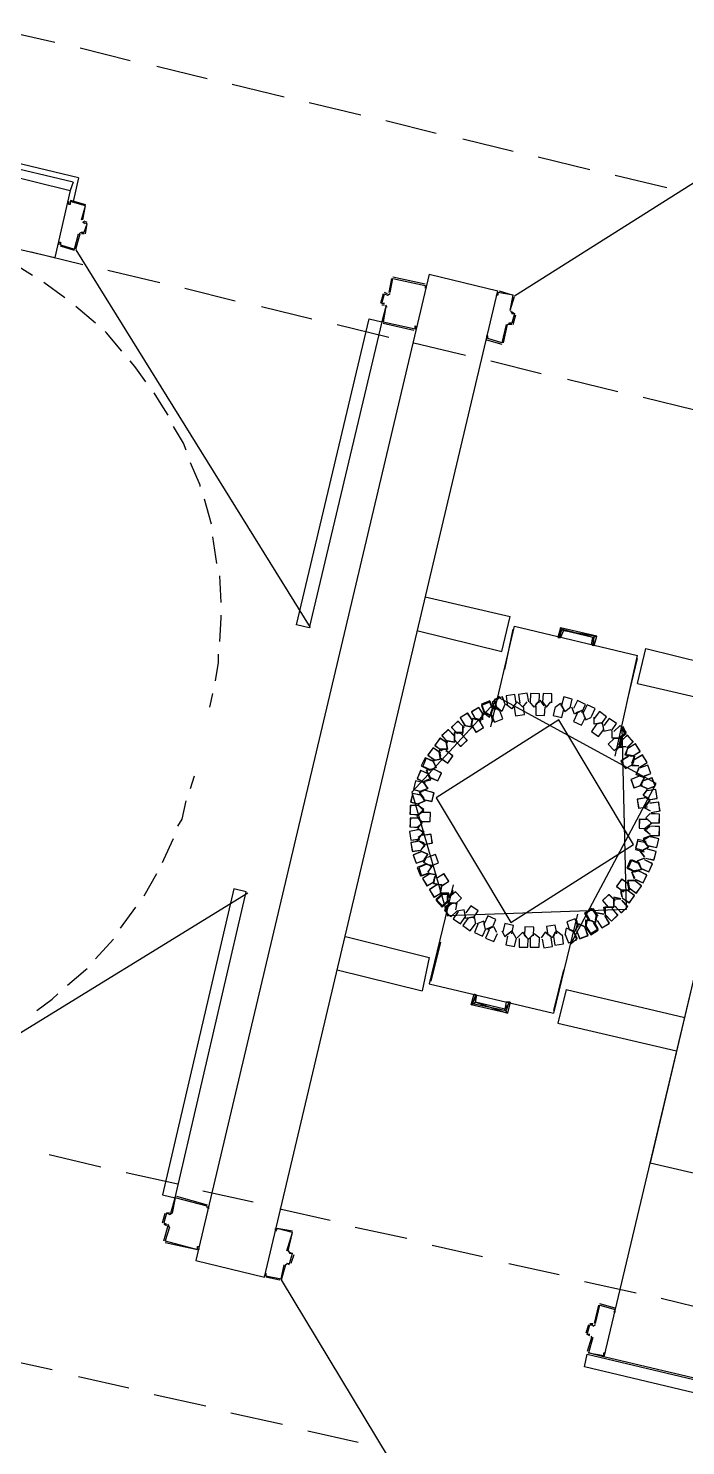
# Model space of a CAD drawing. Header units: feet. Extents: x -84 to 198, y -22 to 181.
# Drawn here: x 33.07 to 39.34, y 58.58 to 72.11 of the extents above; entities that cross this region are included whole.
import ezdxf

# ---------------------------------------------------------------- set-up
doc = ezdxf.new("R2010")
doc.units = ezdxf.units.FT
doc.layers.add('A-LINEA', color=7, linetype='CONTINUOUS')
doc.layers.add('A-LINEA-FINA', color=9, linetype='CONTINUOUS')

msp = doc.modelspace()

# ---------------------------------------------------------------- linework, layer by layer
at = {"layer": 'A-LINEA'}
for p, q in [((32.8, 72.0978), (33.32, 71.9778)), ((33.56, 71.9244), (34.04, 71.8044)), ((34.2933, 71.7511), (34.7733, 71.6311)), ((35.0133, 71.5778), (35.5067, 71.4578)), ((35.7467, 71.4044), (36.24, 71.2844)), ((36.48, 71.2311), (36.96, 71.1111)), ((37.2133, 71.0578), (37.6933, 70.9378)), ((37.9333, 70.8844), (38.4267, 70.7644)), ((32.4933, 70.8044), (33.4667, 70.5644)), ((33.4933, 70.6444), (32.64, 70.8444)), ((33.4933, 70.6444), (33.4667, 70.5644)), ((33.5467, 70.6844), (33.4933, 70.4578)), ((38.6667, 70.7111), (39.16, 70.5911)), ((33.4667, 70.5644), (33.32, 69.9244)), ((33.4667, 70.4711), (33.6133, 70.4311)), ((33.4667, 70.4578), (33.4667, 70.4578)), ((33.5872, 70.269), (33.6021, 70.245)), ((32.3467, 70.1511), (33.32, 69.9244)), ((33.5713, 70.1639), (33.5472, 70.149)), ((33.6, 70.1511), (33.5733, 70.1511)), ((33.6, 70.1644), (33.6, 70.1644)), ((33.0933, 69.9778), (33.5867, 69.8578)), ((33.3733, 70.0444), (33.3733, 70.0444)), ((33.5067, 69.9911), (33.3733, 70.0311)), ((33.5067, 70.0044), (33.5067, 70.0044)), ((33.5208, 69.9966), (35.7575, 66.3915)), ((33.1067, 69.7511), (32.8933, 69.8844)), ((33.8267, 69.8044), (34.32, 69.6844)), ((33.4133, 69.5378), (33.2133, 69.6844)), ((36.8933, 69.7644), (34.6667, 60.3511)), ((36.5333, 69.7244), (36.5067, 69.5911)), ((36.8533, 69.6711), (36.5467, 69.7378)), ((36.5467, 69.7244), (36.5467, 69.7244)), ((36.8933, 69.7644), (37.5467, 69.6044)), ((34.56, 69.6311), (35.04, 69.5111)), ((35.32, 60.1911), (37.5467, 69.6044)), ((36.4533, 69.5778), (36.4267, 69.4844)), ((36.4933, 69.5778), (36.4667, 69.5911)), ((36.4667, 69.5778), (36.4667, 69.5778)), ((36.4933, 69.5911), (36.4933, 69.5911)), ((36.4954, 69.565), (36.5195, 69.5798)), ((36.8533, 69.6578), (36.8533, 69.6578)), ((37.6667, 69.4178), (37.7067, 69.5511)), ((33.7067, 69.2978), (33.52, 69.4578)), ((35.2933, 69.4578), (35.7733, 69.3378)), ((36.44, 69.4844), (36.44, 69.4844)), ((36.44, 69.4711), (36.4667, 69.4711)), ((36.48, 69.4578), (36.44, 69.3111)), ((36.4667, 69.4578), (36.4667, 69.4578)), ((36.4928, 69.4465), (36.4779, 69.4706)), ((37.6672, 69.4157), (37.6821, 69.3916)), ((37.68, 69.4178), (37.68, 69.4178)), ((36.0133, 69.2844), (36.5067, 69.1644)), ((36.4533, 69.3111), (36.4533, 69.3111)), ((36.4533, 69.2978), (36.7467, 69.2311)), ((37.6, 69.1111), (37.64, 69.2844)), ((37.6646, 69.2972), (37.6405, 69.2824)), ((37.68, 69.2978), (37.68, 69.2978)), ((37.6933, 69.2844), (37.72, 69.3778)), ((37.44, 69.1378), (37.5867, 69.0978)), ((37.4533, 69.1511), (37.4533, 69.1511)), ((36.7467, 69.1111), (37.24, 68.9911)), ((37.5867, 69.1111), (37.5867, 69.1111)), ((37.48, 68.9378), (37.96, 68.8178)), ((38.2133, 68.7644), (38.6933, 68.6444)), ((40.7867, 68.8311), (38.56, 59.4311)), ((38.9333, 68.5911), (39.4267, 68.4711)), ((34.8133, 67.3778), (34.7467, 67.6178)), ((34.8667, 67.0044), (34.8267, 67.2578)), ((34.9067, 66.6311), (34.8933, 66.8844)), ((36.8533, 66.6844), (37.6667, 66.4978)), ((37.5867, 66.1644), (37.6667, 66.4978)), ((36.7733, 66.3644), (37.5867, 66.1644)), ((37.48, 65.4444), (37.7067, 66.4044)), ((37.6133, 65.9911), (37.6933, 66.3778)), ((37.7067, 66.4044), (38.88, 66.1244)), ((38.1333, 66.2978), (38.16, 66.3778)), ((38.1333, 66.2978), (38.16, 66.3778)), ((38.16, 66.3778), (38.4667, 66.2978)), ((38.16, 66.3778), (38.4667, 66.2978)), ((38.4533, 66.2178), (38.4667, 66.2978)), ((38.4533, 66.2178), (38.4667, 66.2978)), ((38.6667, 65.1644), (38.88, 66.1244)), ((38.7867, 65.7111), (38.88, 66.0978)), ((34.8, 65.6311), (34.8267, 65.7644)), ((38.88, 65.8578), (40.0267, 65.5911)), ((37.5867, 65.5911), (37.5333, 65.6311)), ((37.6133, 65.6578), (37.5867, 65.5911)), ((37.3067, 65.5244), (37.2933, 65.4711)), ((37.3733, 65.5111), (37.3067, 65.5244)), ((37.4, 65.5778), (37.4, 65.5111)), ((37.4, 65.5778), (37.4, 65.5111)), ((37.4843, 65.5534), (37.4971, 65.4891)), ((37.4845, 65.5672), (37.4968, 65.5028)), ((37.4852, 65.5554), (37.498, 65.4883)), ((37.1333, 65.3911), (37.1333, 65.3244)), ((37.2, 65.3911), (37.1333, 65.3911)), ((37.1333, 65.2978), (37.1333, 65.3644)), ((38.6533, 65.3378), (38.72, 65.3378)), ((37.0667, 65.3111), (37.1333, 65.2978)), ((38.6779, 65.2205), (38.7199, 65.2745)), ((38.6784, 65.2207), (38.7199, 65.2749)), ((38.6795, 65.221), (38.7198, 65.2728)), ((38.72, 65.2444), (38.72, 65.3111)), ((36.96, 65.0578), (36.9333, 65.1111)), ((38.7867, 65.1778), (38.8533, 65.1644)), ((38.8533, 65.1644), (38.84, 65.0978)), ((34.6133, 64.8578), (34.6533, 64.9778)), ((36.8933, 65.0311), (36.96, 65.0578)), ((36.8133, 64.8311), (36.88, 64.8578)), ((36.88, 64.8578), (36.84, 64.9111)), ((36.8533, 64.7378), (36.7867, 64.7111)), ((36.8133, 64.7911), (36.8533, 64.7378)), ((36.7867, 64.5778), (36.8267, 64.5378)), ((36.8267, 64.5378), (36.7867, 64.4844)), ((39, 64.6178), (38.96, 64.5778)), ((38.96, 64.5778), (39, 64.5378)), ((39, 64.4044), (38.9333, 64.3778)), ((39, 64.5111), (38.9467, 64.4711)), ((38.9467, 64.4711), (39, 64.4178)), ((36.8133, 64.2578), (36.88, 64.2311)), ((38.9067, 64.2578), (38.96, 64.2844)), ((38.9467, 64.2044), (38.9067, 64.2578)), ((38.9333, 64.3778), (38.9733, 64.3111)), ((36.88, 64.2311), (36.84, 64.1778)), ((36.84, 64.1511), (36.8667, 64.2044)), ((36.8933, 64.1244), (36.84, 64.1511)), ((38.88, 64.1644), (38.9467, 64.1911)), ((38.9067, 64.1111), (38.88, 64.1644)), ((34.1733, 63.8311), (34.2933, 64.0444)), ((36.9333, 63.9511), (36.9467, 64.0178)), ((38.8267, 64.0578), (38.8933, 64.0711)), ((38.8533, 63.9911), (38.8267, 64.0578)), ((35.1625, 63.8574), (31.5474, 61.6366)), ((37.12, 63.9378), (36.8933, 62.9911)), ((37, 63.9378), (36.9333, 63.9511)), ((37, 63.8578), (37.0133, 63.9244)), ((37, 63.8578), (37.0133, 63.9244)), ((37.1216, 63.8816), (37.0801, 63.8273)), ((37.1205, 63.8812), (37.0802, 63.8294)), ((37.12, 63.8677), (37.0802, 63.8156)), ((33.9467, 63.5244), (34.0933, 63.7244)), ((37.16, 63.7644), (37.0933, 63.7511)), ((37.1467, 63.6978), (37.16, 63.7644)), ((38.3067, 63.6578), (38.08, 62.7111)), ((38.315, 63.5339), (38.3017, 63.6009)), ((38.3148, 63.5335), (38.302, 63.6006)), ((38.3157, 63.5355), (38.3029, 63.5998)), ((38.4133, 63.6044), (38.48, 63.5778)), ((38.48, 63.5778), (38.4933, 63.6444)), ((36.0933, 63.4444), (36.8933, 63.2444)), ((38.2267, 63.5111), (38.28, 63.4844)), ((38.32, 63.5644), (38.2933, 63.5111)), ((33.7067, 63.2311), (33.88, 63.4178)), ((37, 63.3911), (36.9067, 63.0178)), ((36.8933, 63.2444), (36.8267, 62.9244)), ((36.0133, 63.1244), (36.8267, 62.9244)), ((38.1733, 63.1244), (38.08, 62.7378)), ((36.8933, 62.9911), (38.08, 62.7111)), ((38.2, 62.9378), (39.3333, 62.6711)), ((38.2, 62.9378), (39.3333, 62.6711)), ((37.3333, 62.8844), (37.3067, 62.8044)), ((37.3333, 62.8844), (37.3067, 62.8044)), ((37.3067, 62.8044), (37.6267, 62.7378)), ((37.3067, 62.8044), (37.6267, 62.7378)), ((37.6533, 62.8178), (37.6267, 62.7378)), ((37.6533, 62.8178), (37.6267, 62.7378)), ((33.2667, 61.3644), (33.76, 61.2444)), ((34, 61.1911), (34.4933, 61.0844)), ((34.7333, 61.0178), (35.2133, 60.9111)), ((34.48, 60.9644), (34.7733, 60.8844)), ((34.7733, 60.8711), (34.7733, 60.8711)), ((34.3467, 60.7111), (34.3733, 60.8044)), ((34.4133, 60.8178), (34.4133, 60.8178)), ((34.4154, 60.7916), (34.4395, 60.8065)), ((35.4667, 60.8444), (35.9467, 60.7378)), ((34.36, 60.7111), (34.36, 60.7111)), ((34.36, 60.5378), (34.4, 60.6844)), ((34.4128, 60.6732), (34.3979, 60.6972)), ((36.1867, 60.6711), (36.68, 60.5644)), ((34.3733, 60.5378), (34.3733, 60.5378)), ((36.92, 60.4978), (37.4, 60.3911)), ((34.6667, 60.3511), (35.32, 60.1911)), ((35.5472, 60.4424), (35.5621, 60.4183)), ((35.56, 60.4444), (35.56, 60.4444)), ((35.6, 60.4044), (35.5733, 60.3244)), ((35.3333, 60.2044), (35.3333, 60.2044)), ((35.52, 60.3111), (35.48, 60.1644)), ((35.5446, 60.3239), (35.5205, 60.309)), ((35.56, 60.3111), (35.5333, 60.3244)), ((35.5333, 60.3111), (35.5333, 60.3111)), ((35.56, 60.3244), (35.56, 60.3244)), ((37.6533, 60.3244), (38.1333, 60.2178)), ((35.4667, 60.1644), (35.3333, 60.1911)), ((35.48, 60.1778), (35.48, 60.1778)), ((38.3733, 60.1511), (38.8667, 60.0444)), ((38.5067, 59.9244), (38.4667, 59.7511)), ((38.6667, 59.8978), (38.52, 59.9378)), ((38.52, 59.9244), (38.52, 59.9244)), ((39.1067, 59.9911), (39.6, 59.8711)), ((38.6667, 59.8844), (38.6667, 59.8844)), ((38.4133, 59.7378), (38.3867, 59.6578)), ((38.4267, 59.7378), (38.4267, 59.7378)), ((38.4554, 59.725), (38.4795, 59.7398)), ((38.44, 59.6178), (38.4, 59.4844)), ((38.4267, 59.6178), (38.4267, 59.6178)), ((38.4528, 59.6065), (38.4379, 59.6306)), ((32.8133, 59.4178), (33.2933, 59.3111)), ((41.32, 58.7778), (38.56, 59.4311)), ((33.5467, 59.2444), (34.0267, 59.1378)), ((34.2667, 59.0711), (34.76, 58.9644)), ((35, 58.8978), (35.4933, 58.7911)), ((35.7333, 58.7244), (36.2133, 58.6178))]:
    msp.add_line(p, q, dxfattribs=at)
for points in [[(33.5467, 70.6844), (32.7067, 70.8844), (32.9867, 72.1111)], [(43.5895, 68.318), (41.2541, 71.7933), (37.7074, 69.5536)], [(33.5733, 70.2844), (33.6133, 70.4178), (33.4667, 70.4578), (33.4667, 70.4311), (33.4533, 70.4311), (33.4533, 70.4578)], [(33.5867, 70.2844), (33.6133, 70.4178), (33.6133, 70.4178)], [(33.5733, 70.1644), (33.6, 70.1644), (33.6267, 70.2444), (33.5867, 70.2578)], [(33.6267, 70.2578), (33.6, 70.2711), (33.6, 70.2711)], [(33.6133, 70.1511), (33.6267, 70.2444), (33.6267, 70.2444)], [(33.36, 70.0444), (33.36, 70.0711), (33.3733, 70.0711), (33.3733, 70.0444), (33.5067, 70.0044), (33.5467, 70.1511)], [(33.52, 70.0044), (33.56, 70.1511), (33.56, 70.1511)], [(36.52, 69.5911), (36.5467, 69.7244), (36.8533, 69.6578), (36.8533, 69.6311), (36.8667, 69.6578)], [(36.4667, 69.4844), (36.44, 69.4844), (36.4667, 69.5778), (36.4933, 69.5644)], [(37.6667, 69.4178), (37.6933, 69.5644), (37.5467, 69.5911), (37.5467, 69.5644), (37.5333, 69.5644), (37.5467, 69.5911), (37.5467, 69.5911)], [(37.56, 69.6044), (37.6933, 69.5644), (37.6933, 69.5644)], [(36.48, 69.4578), (36.4533, 69.3111), (36.76, 69.2444), (36.76, 69.2711), (36.7733, 69.2578), (36.76, 69.2444), (36.76, 69.2444)], [(37.68, 69.4044), (37.7067, 69.3911), (37.7067, 69.3911)], [(36.44, 69.3111), (35.7467, 66.3911), (35.6267, 66.4178), (36.32, 69.3378), (36.44, 69.3111)], [(37.6267, 69.2844), (37.5867, 69.1111), (37.4533, 69.1511), (37.4533, 69.1778), (37.44, 69.1778), (37.44, 69.1511)], [(37.68, 69.3911), (37.7067, 69.3911), (37.68, 69.2978), (37.6533, 69.2978)], [(37.68, 69.2844), (37.6533, 69.2844), (37.6533, 69.2844)], [(33.96, 69.0311), (33.8133, 69.2044), (33.8, 69.2178)], [(34.1867, 68.7378), (34.0933, 68.8711), (34.04, 68.9378)], [(34.4, 68.4178), (34.3333, 68.5244), (34.2667, 68.6311)], [(34.5733, 68.0844), (34.5467, 68.1511), (34.4533, 68.3111)], [(34.7067, 67.7378), (34.7067, 67.7511), (34.6133, 67.9644)], [(39, 61.2844), (39.9733, 61.0578), (41.32, 66.7511), (40.3467, 66.9778), (39, 61.2844)], [(34.8933, 66.2578), (34.9067, 66.4844), (34.9067, 66.5111)], [(38.88, 65.8578), (38.96, 66.1911), (40.0933, 65.9111)], [(34.8533, 65.8844), (34.88, 66.0578), (34.88, 66.1378)], [(37.7222, 65.6696), (37.7091, 65.7526), (37.6259, 65.7412), (37.6357, 65.6577)], [(37.8428, 65.6838), (37.8283, 65.7665), (37.7453, 65.7537), (37.7565, 65.6704)], [(37.9419, 65.6748), (37.9438, 65.7588), (37.8599, 65.7624), (37.8546, 65.6785)], [(38.0617, 65.6746), (38.064, 65.7586), (37.9801, 65.7626), (37.9744, 65.6787)], [(37.5588, 65.7228), (36.7257, 64.8222), (37.067, 63.6439)], [(37.5588, 65.7228), (36.7257, 64.8222), (37.067, 63.6439)], [(37.4123, 65.5601), (37.3655, 65.6299), (37.2948, 65.5844), (37.3389, 65.5129)], [(37.4119, 65.558), (37.3676, 65.6294), (37.2954, 65.5866), (37.3368, 65.5134)], [(37.5024, 65.6021), (37.4701, 65.6797), (37.3919, 65.6489), (37.4211, 65.5702)], [(37.5022, 65.615), (37.4705, 65.6928), (37.3921, 65.6627), (37.4207, 65.5837)], [(37.5022, 65.615), (37.4705, 65.6928), (37.3921, 65.6627), (37.4207, 65.5837)], [(37.5015, 65.6001), (37.4721, 65.6788), (37.3928, 65.6509), (37.4192, 65.5711)], [(37.4933, 65.6178), (37.48, 65.5511), (37.4133, 65.5911)], [(37.4933, 65.6178), (37.48, 65.5511), (37.4133, 65.5911)], [(37.4133, 65.5778), (37.4667, 65.5378), (37.4933, 65.6044)], [(37.4933, 65.6044), (37.48, 65.5511), (37.4133, 65.5778)], [(37.48, 65.5778), (37.5067, 65.6444), (37.52, 65.6311)], [(37.48, 65.5778), (37.5067, 65.6444), (37.56, 65.6044)], [(37.52, 65.6178), (37.5067, 65.6311), (37.48, 65.5644)], [(37.48, 65.5644), (37.5067, 65.6311), (37.52, 65.6178)], [(37.5496, 65.7243), (37.4944, 65.6757), (37.5278, 65.6102)], [(37.5498, 65.7243), (37.4946, 65.6769), (37.5258, 65.6111)], [(37.5634, 65.7377), (37.5078, 65.6895), (37.5407, 65.6237)], [(37.6214, 65.6531), (37.5924, 65.732), (37.513, 65.7045), (37.5389, 65.6246)], [(38.2412, 63.3661), (39.0589, 64.9039), (37.5588, 65.7228)], [(37.72, 65.6711), (37.68, 65.6178), (37.6267, 65.6578)], [(37.6933, 65.6311), (37.7333, 65.6844), (37.7733, 65.6444)], [(37.7044, 65.6325), (37.7176, 65.5496), (37.8008, 65.5611), (37.7909, 65.6446)], [(37.7467, 65.6711), (37.7867, 65.6311), (37.8267, 65.6844)], [(37.9333, 65.6844), (37.8933, 65.6311), (37.8533, 65.6844)], [(37.9067, 65.6578), (37.9467, 65.6978), (37.9867, 65.6444)], [(37.9114, 65.6407), (37.9096, 65.5567), (37.9935, 65.5532), (37.9987, 65.6371)], [(37.9733, 65.6844), (38.0133, 65.6311), (38.0533, 65.6844)], [(38.0939, 65.6347), (38.0758, 65.5527), (38.1574, 65.5329), (38.1788, 65.6142)], [(38.0933, 65.6311), (38.1467, 65.6711), (38.1733, 65.6178)], [(38.1467, 65.6578), (38.1867, 65.5911), (38.24, 65.6311)], [(38.2385, 65.6269), (38.2581, 65.7086), (38.1769, 65.7298), (38.154, 65.649)], [(38.3333, 65.5911), (38.28, 65.5644), (38.2533, 65.6311)], [(38.3479, 65.5816), (38.3832, 65.6579), (38.3077, 65.6947), (38.2694, 65.6199)], [(38.3733, 65.5378), (38.36, 65.6044), (38.2933, 65.5778)], [(38.4421, 65.542), (38.4762, 65.6188), (38.4001, 65.6544), (38.363, 65.579)], [(38.1287, 65.5111), (36.9593, 64.767), (37.6713, 63.5778), (38.8407, 64.3219), (38.1287, 65.5111)], [(37.6713, 63.5778), (38.8407, 64.3219), (38.1287, 65.5111), (36.9593, 64.767), (37.6713, 63.5778)], [(37.2267, 65.4385), (37.1671, 65.4978), (37.1067, 65.4394), (37.1638, 65.3778)], [(37.2266, 65.4363), (37.1693, 65.4977), (37.1068, 65.4416), (37.1617, 65.378)], [(37.3056, 65.5068), (37.2588, 65.5765), (37.1882, 65.5311), (37.2322, 65.4595)], [(37.3052, 65.5046), (37.261, 65.576), (37.1887, 65.5332), (37.2301, 65.4601)], [(37.2267, 65.4578), (37.2933, 65.4444), (37.3067, 65.5111)], [(37.3067, 65.5111), (37.2933, 65.4444), (37.2267, 65.4578)], [(37.2933, 65.4578), (37.3067, 65.5244), (37.36, 65.5111)], [(37.2944, 65.4621), (37.3412, 65.3924), (37.4118, 65.4378), (37.3678, 65.5093)], [(37.2948, 65.4643), (37.339, 65.3928), (37.4113, 65.4357), (37.3699, 65.5088)], [(37.32, 65.5244), (37.3867, 65.4978), (37.4, 65.5644)], [(37.4, 65.5644), (37.3867, 65.5111), (37.3333, 65.5244)], [(37.4844, 65.5671), (37.5162, 65.4893), (37.5946, 65.5196), (37.5659, 65.5986)], [(38.3046, 65.5736), (38.2704, 65.4969), (38.3465, 65.4611), (38.3837, 65.5365)], [(38.36, 65.5778), (38.3867, 65.5111), (38.44, 65.5378)], [(38.4883, 65.47), (38.4409, 65.4006), (38.5094, 65.3519), (38.5594, 65.4193)], [(38.5333, 65.4844), (38.4667, 65.4711), (38.4667, 65.5378)], [(38.5374, 65.4721), (38.5859, 65.5407), (38.5182, 65.5905), (38.4671, 65.5238)], [(38.56, 65.4178), (38.5467, 65.4844), (38.4933, 65.4711)], [(38.5467, 65.4711), (38.56, 65.4044), (38.6267, 65.4178)], [(38.6318, 65.4056), (38.679, 65.4751), (38.6105, 65.5237), (38.5606, 65.4561)], [(37.0658, 65.288), (36.9976, 65.3371), (36.9472, 65.2699), (37.0134, 65.2182)], [(37.0654, 65.2902), (36.9954, 65.3367), (36.9475, 65.2677), (37.0156, 65.2184)], [(37.1333, 65.3585), (37.0738, 65.4178), (37.0134, 65.3594), (37.0705, 65.2978)], [(37.1333, 65.3563), (37.076, 65.4177), (37.0135, 65.3616), (37.0683, 65.298)], [(37.1333, 65.3644), (37.1333, 65.2978), (37.0667, 65.3111)], [(37.067, 63.6439), (38.775, 63.7038), (38.733, 65.445)], [(37.1333, 65.3244), (37.1333, 65.3911), (37.1867, 65.3911)], [(37.1333, 65.3171), (37.1929, 65.2578), (37.2533, 65.3161), (37.1962, 65.3777)], [(37.1334, 65.3193), (37.1907, 65.2578), (37.2532, 65.3139), (37.1983, 65.3776)], [(37.2133, 65.4578), (37.2133, 65.3911), (37.1467, 65.3911)], [(37.1467, 65.3911), (37.2133, 65.3778), (37.2133, 65.4444)], [(38.6597, 65.3378), (38.6, 65.2787), (38.6579, 65.2178), (38.7199, 65.2745)], [(38.7067, 65.3378), (38.64, 65.3378), (38.64, 65.4044)], [(38.6533, 65.3378), (38.72, 65.3378), (38.72, 65.2711)], [(38.7134, 65.3378), (38.7733, 65.3967), (38.7156, 65.4577), (38.6534, 65.4012)], [(38.6985, 65.3378), (38.7577, 65.3814), (38.7302, 65.4497)], [(38.7007, 65.3378), (38.758, 65.3826), (38.73, 65.4498)], [(38.7067, 65.2711), (38.72, 65.3378), (38.7067, 65.3378)], [(38.7067, 65.3378), (38.72, 65.3378), (38.72, 65.2711)], [(38.7067, 65.3378), (38.72, 65.3378), (38.72, 65.2711)], [(38.7136, 65.3378), (38.7713, 65.3821), (38.7437, 65.4495)], [(38.7802, 65.2444), (38.84, 65.3035), (38.7821, 65.3644), (38.7201, 65.3077)], [(38.7807, 65.2444), (38.84, 65.304), (38.7817, 65.3644), (38.7201, 65.3073)], [(38.7785, 65.2445), (38.8399, 65.3018), (38.7838, 65.3643), (38.7202, 65.3094)], [(36.9991, 65.1947), (36.9309, 65.2438), (36.8805, 65.1765), (36.9468, 65.1248)], [(36.9987, 65.1968), (36.9288, 65.2434), (36.8809, 65.1744), (36.9489, 65.1251)], [(36.9333, 65.1244), (37, 65.1378), (36.9867, 65.2044)], [(36.9867, 65.2044), (37, 65.1378), (36.9333, 65.1244)], [(37.0533, 65.2311), (36.9867, 65.2178), (37, 65.1644)], [(37, 65.1644), (36.9867, 65.2178), (37.04, 65.2311)], [(37, 65.2311), (37.0667, 65.2311), (37.0533, 65.2978)], [(37.0533, 65.2978), (37.0667, 65.2311), (37, 65.2311)], [(37.0009, 65.1475), (37.0691, 65.0985), (37.1195, 65.1657), (37.0532, 65.2174)], [(37.0013, 65.1454), (37.0712, 65.0988), (37.1191, 65.1679), (37.0511, 65.2171)], [(38.72, 65.3244), (38.7067, 65.2578), (38.7733, 65.2578)], [(38.7733, 65.2578), (38.7067, 65.2444), (38.72, 65.3111)], [(38.7733, 65.2578), (38.72, 65.2444), (38.72, 65.3111)], [(38.7867, 65.2444), (38.76, 65.1778), (38.8267, 65.1644)], [(38.8267, 65.1644), (38.7733, 65.1778), (38.7867, 65.2444)], [(38.8356, 65.1655), (38.9054, 65.2123), (38.86, 65.2829), (38.7884, 65.2389)], [(38.8335, 65.1659), (38.9049, 65.2101), (38.8621, 65.2824), (38.789, 65.241)], [(36.9293, 65.1127), (36.8529, 65.1475), (36.8165, 65.0717), (36.8916, 65.034)], [(36.9418, 65.1147), (36.8641, 65.1467), (36.8306, 65.0697), (36.907, 65.0347)], [(36.9333, 65.1111), (36.96, 65.0578), (36.8933, 65.0311)], [(38.791, 65.1634), (38.7212, 65.1166), (38.7667, 65.0459), (38.8382, 65.09)], [(38.7932, 65.163), (38.7217, 65.1187), (38.7646, 65.0465), (38.8377, 65.0879)], [(38.8267, 65.0978), (38.8533, 65.1644), (38.7867, 65.1778)], [(38.8533, 65.1378), (38.8267, 65.0844), (38.8933, 65.0711)], [(38.8933, 65.0711), (38.8267, 65.0711), (38.8533, 65.1378)], [(38.9023, 65.0588), (38.9721, 65.1056), (38.9267, 65.1763), (38.8551, 65.1322)], [(38.9002, 65.0592), (38.9716, 65.1035), (38.9288, 65.1758), (38.8557, 65.1344)], [(38.931, 64.9687), (39.0086, 65.001), (38.9778, 65.0792), (38.899, 65.05)], [(38.929, 64.9696), (39.0077, 64.999), (38.9798, 65.0783), (38.9, 65.0519)], [(36.844, 64.9099), (36.7622, 64.9291), (36.7414, 64.8477), (36.8224, 64.8253)], [(36.8893, 64.9927), (36.8129, 65.0275), (36.7765, 64.9517), (36.8516, 64.914)], [(36.8885, 64.9947), (36.8108, 65.0267), (36.7773, 64.9497), (36.8537, 64.9147)], [(36.84, 64.9244), (36.9067, 64.9378), (36.88, 65.0044)], [(36.88, 65.0044), (36.9067, 64.9511), (36.84, 64.9244)], [(36.9333, 65.0444), (36.8667, 65.0311), (36.8933, 64.9644)], [(36.8933, 64.9644), (36.8667, 65.0311), (36.9333, 65.0444)], [(36.8973, 64.9629), (36.9738, 64.928), (37.0101, 65.0038), (36.9351, 65.0416)], [(36.8982, 64.9608), (36.9759, 64.9288), (37.0094, 65.0059), (36.933, 65.0409)], [(38.8956, 64.9735), (38.8181, 64.9412), (38.8489, 64.863), (38.9276, 64.8922)], [(38.8977, 64.9726), (38.819, 64.9432), (38.8469, 64.8639), (38.9267, 64.8903)], [(38.8933, 65.0578), (38.8667, 64.9911), (38.9333, 64.9644)], [(38.9333, 64.9644), (38.8667, 64.9911), (38.8933, 65.0444)], [(38.92, 64.8978), (38.9467, 64.9644), (38.8933, 64.9911)], [(38.8933, 64.9778), (38.9467, 64.9644), (38.92, 64.8978)], [(38.9333, 64.9378), (38.9067, 64.8844), (38.9733, 64.8578)], [(38.9733, 64.8578), (38.9067, 64.8844), (38.9333, 64.9378)], [(38.971, 64.8487), (39.0486, 64.881), (39.0178, 64.9592), (38.939, 64.93)], [(38.969, 64.8496), (39.0477, 64.879), (39.0198, 64.9583), (38.94, 64.9319)], [(36.8174, 64.7899), (36.7356, 64.8091), (36.7148, 64.7277), (36.7957, 64.7053)], [(36.8162, 64.7917), (36.7337, 64.8079), (36.7159, 64.7258), (36.7976, 64.7064)], [(36.8428, 64.9117), (36.7604, 64.9279), (36.7425, 64.8458), (36.8243, 64.8264)], [(36.8533, 64.8444), (36.8, 64.8178), (36.84, 64.7644)], [(36.84, 64.7644), (36.8, 64.8178), (36.8533, 64.8444)], [(36.84, 64.9111), (36.88, 64.8578), (36.8133, 64.8311)], [(36.836, 64.7524), (36.9178, 64.7331), (36.9386, 64.8145), (36.8576, 64.8369)], [(36.8372, 64.7505), (36.9196, 64.7343), (36.9375, 64.8164), (36.8557, 64.8358)], [(38.9733, 64.8444), (38.9333, 64.7911), (38.9867, 64.7644)], [(38.9867, 64.7511), (38.9333, 64.7911), (38.9733, 64.8444)], [(38.9872, 64.7475), (39.0696, 64.764), (39.0547, 64.8467), (38.9717, 64.8334)], [(38.9854, 64.7487), (39.0684, 64.7623), (39.0565, 64.8454), (38.9731, 64.8352)], [(34.4933, 64.4978), (34.5333, 64.5644), (34.5733, 64.7378)], [(36.7968, 64.6925), (36.7128, 64.6954), (36.7083, 64.6115), (36.7921, 64.6053)], [(36.7953, 64.694), (36.7112, 64.6939), (36.7098, 64.6099), (36.7937, 64.6067)], [(36.7867, 64.7111), (36.8533, 64.7378), (36.8133, 64.7911)], [(36.7867, 64.6044), (36.84, 64.6444), (36.7867, 64.6978)], [(36.7867, 64.6978), (36.84, 64.6578), (36.7867, 64.6044)], [(38.9594, 64.768), (38.877, 64.7515), (38.892, 64.6688), (38.9749, 64.6821)], [(38.9612, 64.7668), (38.8783, 64.7533), (38.8902, 64.6701), (38.9736, 64.6804)], [(38.96, 64.6978), (39, 64.7378), (38.9467, 64.7778)], [(38.9467, 64.7778), (39, 64.7511), (38.96, 64.6978)], [(38.9867, 64.7244), (38.9467, 64.6711), (39, 64.6444)], [(39, 64.6444), (38.9467, 64.6711), (38.9867, 64.7244)], [(39.0139, 64.6275), (39.0963, 64.644), (39.0814, 64.7267), (38.9984, 64.7134)], [(39.0121, 64.6287), (39.095, 64.6423), (39.0831, 64.7254), (38.9997, 64.7152)], [(36.7968, 64.5725), (36.7128, 64.5754), (36.7083, 64.4915), (36.7921, 64.4853)], [(36.7953, 64.574), (36.7112, 64.5739), (36.7098, 64.4899), (36.7937, 64.4867)], [(36.8133, 64.6311), (36.7733, 64.5911), (36.8133, 64.5511)], [(36.8133, 64.5511), (36.7733, 64.5911), (36.8133, 64.6311)], [(36.7733, 64.4844), (36.8267, 64.5244), (36.7867, 64.5778)], [(36.8165, 64.5431), (36.9005, 64.5402), (36.905, 64.6241), (36.8213, 64.6303)], [(36.8181, 64.5415), (36.9021, 64.5417), (36.9036, 64.6257), (36.8196, 64.6288)], [(38.9835, 64.5591), (38.8995, 64.562), (38.895, 64.4781), (38.9787, 64.472)], [(38.9819, 64.5607), (38.8979, 64.5605), (38.8964, 64.4765), (38.9804, 64.4734)], [(39, 64.5378), (38.96, 64.5778), (39, 64.6178)], [(38.96, 64.4844), (39.0133, 64.5244), (38.9733, 64.5644)], [(38.9733, 64.5644), (39.0133, 64.5244), (38.9733, 64.4844)], [(39.0032, 64.5297), (39.0872, 64.5268), (39.0917, 64.6107), (39.0079, 64.6169)], [(39.0047, 64.5282), (39.0888, 64.5283), (39.0902, 64.6124), (39.0063, 64.6155)], [(36.7861, 64.4614), (36.7037, 64.4448), (36.7186, 64.3622), (36.8016, 64.3755)], [(36.7879, 64.4602), (36.705, 64.4466), (36.7169, 64.3635), (36.8003, 64.3737)], [(36.7733, 64.4711), (36.84, 64.4444), (36.8, 64.3911)], [(36.8267, 64.4178), (36.7733, 64.3644), (36.84, 64.3378)], [(36.84, 64.3378), (36.7733, 64.3644), (36.8267, 64.4178)], [(36.7867, 64.3911), (36.84, 64.4311), (36.7867, 64.4711)], [(36.8406, 64.3208), (36.923, 64.3374), (36.908, 64.4201), (36.8251, 64.4068)], [(36.8388, 64.3221), (36.9217, 64.3356), (36.9098, 64.4188), (36.8264, 64.4085)], [(38.9733, 64.3111), (38.9333, 64.3644), (39, 64.4044)], [(39, 64.4178), (38.9467, 64.4578), (39, 64.4978)], [(38.9826, 64.3124), (39.0644, 64.2931), (39.0852, 64.3745), (39.0043, 64.3969)], [(38.9838, 64.3105), (39.0663, 64.2943), (39.0841, 64.3764), (39.0024, 64.3958)], [(39.0032, 64.4097), (39.0872, 64.4068), (39.0917, 64.4907), (39.0079, 64.4969)], [(39.0047, 64.4082), (39.0888, 64.4083), (39.0902, 64.4924), (39.0063, 64.4955)], [(34.3467, 64.1511), (34.36, 64.1778), (34.4533, 64.3778)], [(36.7994, 64.3547), (36.717, 64.3382), (36.732, 64.2555), (36.8149, 64.2688)], [(36.8012, 64.3535), (36.7183, 64.34), (36.7302, 64.2568), (36.8136, 64.2671)], [(36.8156, 64.2535), (36.7381, 64.2212), (36.7689, 64.143), (36.8476, 64.1722)], [(36.8177, 64.2526), (36.739, 64.2232), (36.7669, 64.1439), (36.8467, 64.1703)], [(36.8133, 64.2711), (36.8533, 64.3111), (36.8, 64.3511)], [(36.8, 64.3511), (36.8533, 64.3244), (36.8133, 64.2711)], [(36.84, 64.1644), (36.88, 64.2311), (36.8133, 64.2578)], [(38.964, 64.3499), (38.8822, 64.3691), (38.8614, 64.2877), (38.9424, 64.2653)], [(38.9628, 64.3384), (38.8804, 64.3546), (38.8625, 64.2725), (38.9443, 64.253)], [(38.9733, 64.2844), (38.9067, 64.2578), (38.9467, 64.2044)], [(38.9333, 64.2711), (38.9867, 64.2978), (38.9467, 64.3511)], [(38.9467, 64.3511), (38.9867, 64.2978), (38.9333, 64.2711)], [(38.956, 64.1924), (39.0378, 64.1731), (39.0586, 64.2545), (38.9776, 64.2769)], [(38.9572, 64.1905), (39.0396, 64.1743), (39.0575, 64.2564), (38.9757, 64.2758)], [(36.8556, 64.1335), (36.7781, 64.1012), (36.8089, 64.023), (36.8876, 64.0522)], [(36.871, 64.1326), (36.7923, 64.1032), (36.8202, 64.0239), (36.9, 64.0503)], [(36.8667, 64.2044), (36.84, 64.1511), (36.8933, 64.1244)], [(36.88, 64.0578), (36.92, 64.1111), (36.8533, 64.1378)], [(36.8533, 64.1378), (36.92, 64.1244), (36.88, 64.0578)], [(36.9044, 64.1154), (36.9819, 64.1477), (36.9511, 64.2259), (36.8724, 64.1967)], [(36.9023, 64.1163), (36.981, 64.1457), (36.9531, 64.225), (36.8733, 64.1986)], [(38.8885, 64.1414), (38.8108, 64.1734), (38.7773, 64.0964), (38.8537, 64.0613)], [(38.9027, 64.1394), (38.8262, 64.1742), (38.7899, 64.0984), (38.8649, 64.0606)], [(38.8933, 64.1511), (38.92, 64.0844), (38.8533, 64.0711)], [(38.8533, 64.0711), (38.92, 64.0844), (38.8933, 64.1378)], [(38.9467, 64.1911), (38.88, 64.1644), (38.9067, 64.1111)], [(38.9107, 64.0962), (38.9871, 64.0614), (39.0235, 64.1372), (38.9484, 64.1749)], [(38.9115, 64.0942), (38.9892, 64.0622), (39.0227, 64.1392), (38.9463, 64.1742)], [(36.8977, 64.0434), (36.8279, 63.9966), (36.8733, 63.9259), (36.9449, 63.97)], [(36.8998, 64.043), (36.8284, 63.9987), (36.8712, 63.9265), (36.9443, 63.9679)], [(36.9333, 63.9644), (36.96, 64.0311), (36.8933, 64.0444)], [(36.8933, 64.0444), (36.96, 64.0311), (36.9333, 63.9778)], [(36.9467, 64.0178), (36.9333, 63.9511), (37, 63.9378)], [(37.009, 63.9255), (37.0788, 63.9723), (37.0333, 64.0429), (36.9618, 63.9989)], [(37.0068, 63.9259), (37.0783, 63.9701), (37.0354, 64.0424), (36.9623, 64.001)], [(38.7991, 63.9414), (38.7309, 63.9904), (38.6805, 63.9232), (38.7468, 63.8715)], [(38.7987, 63.9435), (38.7288, 63.99), (38.6809, 63.921), (38.7489, 63.8718)], [(38.8933, 64.0711), (38.8267, 64.0578), (38.8533, 64.0044)], [(38.8573, 63.9895), (38.9338, 63.9547), (38.9701, 64.0305), (38.8951, 64.0683)], [(38.8582, 63.9875), (38.9359, 63.9555), (38.9694, 64.0325), (38.893, 64.0676)], [(34.4667, 60.9511), (35.1467, 63.8711), (35.0267, 63.8978), (34.3467, 60.9778), (34.4667, 60.9511)], [(36.9644, 63.9368), (36.8946, 63.89), (36.94, 63.8193), (37.0116, 63.8633)], [(36.9665, 63.9363), (36.8951, 63.8921), (36.9379, 63.8198), (37.011, 63.8612)], [(36.9467, 63.9511), (37.0133, 63.9378), (37, 63.8711)], [(37, 63.8711), (37.0133, 63.9378), (36.96, 63.9378)], [(37.0193, 63.8578), (36.96, 63.7983), (37.0183, 63.7378), (37.0799, 63.7949)], [(37.0215, 63.8578), (36.9601, 63.8004), (37.0162, 63.7379), (37.0798, 63.7928)], [(37.0667, 63.7911), (37.08, 63.8578), (37.0133, 63.8578)], [(37.0133, 63.8578), (37.0667, 63.8578), (37.0667, 63.7911)], [(37.1389, 63.7511), (37.2, 63.8088), (37.1434, 63.871), (37.0802, 63.8157)], [(38.7867, 63.8844), (38.72, 63.8844), (38.7333, 63.8178)], [(38.7333, 63.8178), (38.72, 63.8711), (38.7733, 63.8844)], [(38.7333, 63.8844), (38.8, 63.8844), (38.7867, 63.9511)], [(38.7867, 63.9511), (38.8, 63.8844), (38.7333, 63.8844)], [(38.7342, 63.8142), (38.8024, 63.7651), (38.8528, 63.8324), (38.7866, 63.8841)], [(38.7346, 63.8121), (38.8046, 63.7655), (38.8525, 63.8345), (38.7844, 63.8838)], [(38.8533, 63.9778), (38.7867, 63.9778), (38.8, 63.9111)], [(38.8, 63.9111), (38.7867, 63.9778), (38.8533, 63.9778)], [(38.8009, 63.9075), (38.8691, 63.8585), (38.9195, 63.9257), (38.8532, 63.9774)], [(38.8013, 63.9054), (38.8712, 63.8588), (38.9191, 63.9279), (38.8511, 63.9771)], [(37.021, 63.8444), (36.96, 63.7866), (37.0166, 63.7245), (37.0798, 63.7799)], [(37.021, 63.8444), (36.96, 63.7866), (37.0166, 63.7245), (37.0798, 63.7799)], [(37.0667, 63.7778), (37.08, 63.8444), (37.0133, 63.8444)], [(37.0667, 63.7778), (37.08, 63.8444), (37.0133, 63.8444)], [(37.099, 63.7511), (37.04, 63.6913), (37.0987, 63.6311), (37.1599, 63.6886)], [(37.0993, 63.7644), (37.042, 63.7196), (37.07, 63.6525)], [(37.101, 63.7511), (37.0421, 63.707), (37.0703, 63.639)], [(37.1015, 63.7644), (37.0423, 63.7208), (37.0698, 63.6526)], [(37.0667, 63.8311), (37.0667, 63.7778), (37.08, 63.7778)], [(37.08, 63.7644), (37.0667, 63.7644), (37.0667, 63.8311)], [(37.0667, 63.8311), (37.0667, 63.7644), (37.08, 63.7644)], [(37.0667, 63.8311), (37.0667, 63.7644), (37.1333, 63.7644)], [(37.3126, 63.6191), (37.3589, 63.6893), (37.2897, 63.7369), (37.2407, 63.6686)], [(38.6667, 63.7851), (38.6071, 63.8444), (38.5467, 63.7861), (38.6038, 63.7245)], [(38.6666, 63.783), (38.6093, 63.8444), (38.5468, 63.7883), (38.6017, 63.7247)], [(38.5733, 63.6578), (38.56, 63.7244), (38.6267, 63.7244)], [(38.64, 63.7244), (38.5733, 63.7244), (38.5733, 63.6578)], [(38.5733, 63.6504), (38.6329, 63.5911), (38.6933, 63.6495), (38.6362, 63.711)], [(38.5734, 63.6526), (38.6307, 63.5912), (38.6932, 63.6473), (38.6383, 63.7109)], [(38.5867, 63.7244), (38.6533, 63.7244), (38.6533, 63.7911)], [(38.6533, 63.7911), (38.6533, 63.7244), (38.5867, 63.7244)], [(38.72, 63.8044), (38.6533, 63.8178), (38.6533, 63.7511)], [(38.6533, 63.7378), (38.6533, 63.8044), (38.72, 63.8044)], [(38.6667, 63.7304), (38.7262, 63.6711), (38.7866, 63.7295), (38.7295, 63.791)], [(38.6667, 63.7326), (38.724, 63.6712), (38.7865, 63.7273), (38.7317, 63.7909)], [(37.1673, 63.6831), (37.1211, 63.6129), (37.1904, 63.5654), (37.2393, 63.6337)], [(37.24, 63.6311), (37.2267, 63.6978), (37.16, 63.6844)], [(37.2616, 63.6166), (37.2143, 63.5472), (37.2827, 63.4985), (37.3328, 63.566)], [(37.2267, 63.6844), (37.24, 63.6178), (37.3067, 63.6311)], [(37.2533, 63.6178), (37.32, 63.6311), (37.3333, 63.5644)], [(37.4267, 63.5244), (37.4133, 63.5911), (37.3467, 63.5644)], [(37.4962, 63.529), (37.5292, 63.6063), (37.4526, 63.6408), (37.4166, 63.5648)], [(38.315, 63.5338), (38.285, 63.6123), (38.206, 63.5839), (38.2329, 63.5043)], [(38.4923, 63.6401), (38.4455, 63.7099), (38.3748, 63.6644), (38.4189, 63.5929)], [(38.4533, 63.5911), (38.4, 63.6044), (38.3867, 63.5378)], [(38.3867, 63.5378), (38.3867, 63.6044), (38.4533, 63.5911)], [(38.3877, 63.5288), (38.4345, 63.459), (38.5052, 63.5045), (38.4611, 63.576)], [(38.3881, 63.5443), (38.4324, 63.4728), (38.5046, 63.5157), (38.4632, 63.5888)], [(38.5052, 63.638), (38.461, 63.7094), (38.3887, 63.6666), (38.4301, 63.5934)], [(38.4933, 63.6444), (38.48, 63.5778), (38.4133, 63.6044)], [(38.56, 63.6578), (38.4933, 63.6711), (38.48, 63.6044)], [(38.48, 63.6044), (38.4933, 63.6711), (38.56, 63.6578)], [(38.4944, 63.5955), (38.5412, 63.5257), (38.6118, 63.5711), (38.5678, 63.6427)], [(38.4948, 63.5976), (38.539, 63.5262), (38.6113, 63.569), (38.5699, 63.6421)], [(37.357, 63.5599), (37.3241, 63.4826), (37.4008, 63.4482), (37.4367, 63.5241)], [(37.4133, 63.5644), (37.4267, 63.5111), (37.4933, 63.5378)], [(37.4634, 63.5064), (37.4309, 63.429), (37.5077, 63.3949), (37.5433, 63.4711)], [(37.4533, 63.5111), (37.5067, 63.5378), (37.5333, 63.4844)], [(37.5867, 63.4978), (37.6133, 63.4444), (37.6667, 63.4844)], [(37.6799, 63.4678), (37.6972, 63.5501), (37.6154, 63.569), (37.5949, 63.4875)], [(37.6392, 63.4471), (37.6234, 63.3646), (37.7055, 63.3472), (37.7246, 63.429)], [(37.6267, 63.4578), (37.68, 63.4978), (37.72, 63.4311)], [(37.8267, 63.4311), (37.7867, 63.4844), (37.7333, 63.4311)], [(37.88, 63.4578), (37.84, 63.4178), (37.8, 63.4578)], [(37.8893, 63.4488), (37.8898, 63.5329), (37.8058, 63.535), (37.802, 63.4511)], [(37.8533, 63.4311), (37.8933, 63.4711), (37.9467, 63.4311)], [(38.0533, 63.4444), (38, 63.4844), (37.96, 63.4311)], [(38.1094, 63.4705), (38.0949, 63.5532), (38.0119, 63.5403), (38.0232, 63.4571)], [(38.0933, 63.4844), (38.0667, 63.4311), (38.0133, 63.4711)], [(38.0773, 63.4452), (38.0916, 63.3624), (38.1747, 63.3751), (38.1636, 63.4584)], [(38.08, 63.4444), (38.1067, 63.4978), (38.16, 63.4578)], [(38.2667, 63.4978), (38.2, 63.5244), (38.1867, 63.4578)], [(38.1916, 63.4615), (38.2218, 63.3832), (38.3008, 63.4119), (38.2736, 63.4914)], [(38.2267, 63.5111), (38.28, 63.4844), (38.3067, 63.5378)], [(38.2502, 63.3779), (38.3054, 63.4253), (38.2742, 63.4911)], [(38.2504, 63.3779), (38.3056, 63.4265), (38.2722, 63.4921)], [(38.2506, 63.3779), (38.3055, 63.4258), (38.2737, 63.4913)], [(38.3067, 63.5511), (38.28, 63.4844), (38.2667, 63.4978)], [(38.2667, 63.4978), (38.28, 63.4844), (38.3067, 63.5378)], [(38.2667, 63.4844), (38.28, 63.4844), (38.3067, 63.5378)], [(38.3733, 63.5378), (38.32, 63.5644), (38.2933, 63.5111)], [(38.2933, 63.4978), (38.3067, 63.5644), (38.3733, 63.5378)], [(38.3733, 63.5378), (38.32, 63.5644), (38.2933, 63.5111)], [(38.2976, 63.5001), (38.3299, 63.4225), (38.4081, 63.4533), (38.3789, 63.5321)], [(38.2983, 63.5017), (38.3284, 63.4232), (38.4074, 63.4518), (38.3804, 63.5313)], [(38.2985, 63.5021), (38.3279, 63.4234), (38.4072, 63.4513), (38.3808, 63.5311)], [(37.7501, 63.4261), (37.7509, 63.3421), (37.8349, 63.3412), (37.8374, 63.4251)], [(37.8575, 63.4268), (37.8569, 63.3428), (37.9408, 63.3405), (37.9447, 63.4244)], [(37.97, 63.4176), (37.9858, 63.3351), (38.0686, 63.3493), (38.0561, 63.4324)], [(33.44, 62.9778), (33.6133, 63.1244), (33.6267, 63.1378)], [(38.2, 62.9378), (38.12, 62.6178), (39.2533, 62.3511)], [(33.1467, 62.7378), (33.2933, 62.8444), (33.3467, 62.8978)], [(34.4267, 60.8044), (34.4667, 60.9511), (34.4667, 60.9511)], [(34.7867, 60.8711), (34.7867, 60.8444), (34.7733, 60.8578), (34.7733, 60.8711), (34.4667, 60.9511), (34.44, 60.8044)], [(34.4133, 60.7911), (34.3867, 60.8044), (34.36, 60.7111), (34.3867, 60.6978)], [(34.4133, 60.8044), (34.3867, 60.8044), (34.3867, 60.8044)], [(34.36, 60.6978), (34.3867, 60.6844), (34.3867, 60.6844)], [(34.4133, 60.6711), (34.3733, 60.5378), (34.68, 60.4578), (34.68, 60.4844), (34.6933, 60.4844), (34.6933, 60.4578)], [(35.5333, 60.4444), (35.5867, 60.6178), (35.44, 60.6578), (35.4267, 60.6311), (35.4267, 60.6578)], [(35.5867, 60.6311), (35.44, 60.6578), (35.44, 60.6578)], [(35.5467, 60.4444), (35.5867, 60.6178), (35.5867, 60.6178)], [(34.3733, 60.5244), (34.68, 60.4578), (34.68, 60.4578)], [(35.5333, 60.3244), (35.56, 60.3244), (35.5867, 60.4178), (35.56, 60.4178)], [(35.56, 60.4311), (35.5867, 60.4178), (35.5867, 60.4178)], [(35.32, 60.2044), (35.3333, 60.2311), (35.3333, 60.2044), (35.48, 60.1778), (35.5067, 60.3111)], [(35.4808, 60.1669), (37.6436, 56.5825), (41.2955, 58.6479)], [(38.48, 59.7511), (38.52, 59.9244), (38.6667, 59.8844), (38.6533, 59.8578), (38.6667, 59.8578), (38.6667, 59.8844)], [(38.4267, 59.6444), (38.4, 59.6444), (38.4267, 59.7378), (38.4533, 59.7378)], [(38.4267, 59.7511), (38.4533, 59.7511), (38.4533, 59.7511)], [(38.4267, 59.6311), (38.4, 59.6444), (38.4, 59.6444)], [(38.4533, 59.6178), (38.4133, 59.4711), (38.56, 59.4444), (38.56, 59.4711), (38.5733, 59.4711), (38.56, 59.4444), (38.56, 59.4444)], [(38.4, 59.4578), (41.32, 58.7644), (41.2933, 58.6444), (38.3733, 59.3378), (38.4, 59.4578)], [(38.56, 59.4311), (38.4133, 59.4711), (38.4133, 59.4711)]]:
    msp.add_lwpolyline(points, dxfattribs=at)
at = {"layer": 'A-LINEA-FINA'}
for points in [[(38.1467, 66.2978), (38.1467, 66.3911), (38.12, 66.2978), (38.1467, 66.2978), (38.1467, 66.2978)], [(38.1733, 66.3644), (38.1467, 66.2978), (38.1467, 66.3911), (38.1733, 66.3644)], [(38.1733, 66.3644), (38.4933, 66.3111), (38.1467, 66.3911), (38.1733, 66.3644), (38.1733, 66.3644)], [(38.4533, 66.2978), (38.1733, 66.3644), (38.4933, 66.3111), (38.4533, 66.2978)], [(38.44, 66.2311), (38.4533, 66.2978), (38.4667, 66.2178), (38.44, 66.2311)], [(38.4533, 66.2978), (38.4667, 66.2178), (38.4933, 66.3111), (38.4533, 66.2978), (38.4533, 66.2978)], [(37.3467, 62.8844), (37.2933, 62.7911), (37.32, 62.8978), (37.3467, 62.8844), (37.3467, 62.8844)], [(37.3333, 62.8178), (37.3467, 62.8844), (37.2933, 62.7911), (37.3333, 62.8178)], [(37.3333, 62.8178), (37.64, 62.7111), (37.2933, 62.7911), (37.3333, 62.8178), (37.3333, 62.8178)], [(37.6133, 62.7511), (37.3333, 62.8178), (37.64, 62.7111), (37.6133, 62.7511)], [(37.6267, 62.8178), (37.6133, 62.7511), (37.6667, 62.8178), (37.6267, 62.8178)], [(37.6133, 62.7511), (37.6667, 62.8178), (37.64, 62.7111), (37.6133, 62.7511), (37.6133, 62.7511)]]:
    msp.add_lwpolyline(points, dxfattribs=at)

doc.saveas('drawing.dxf')
